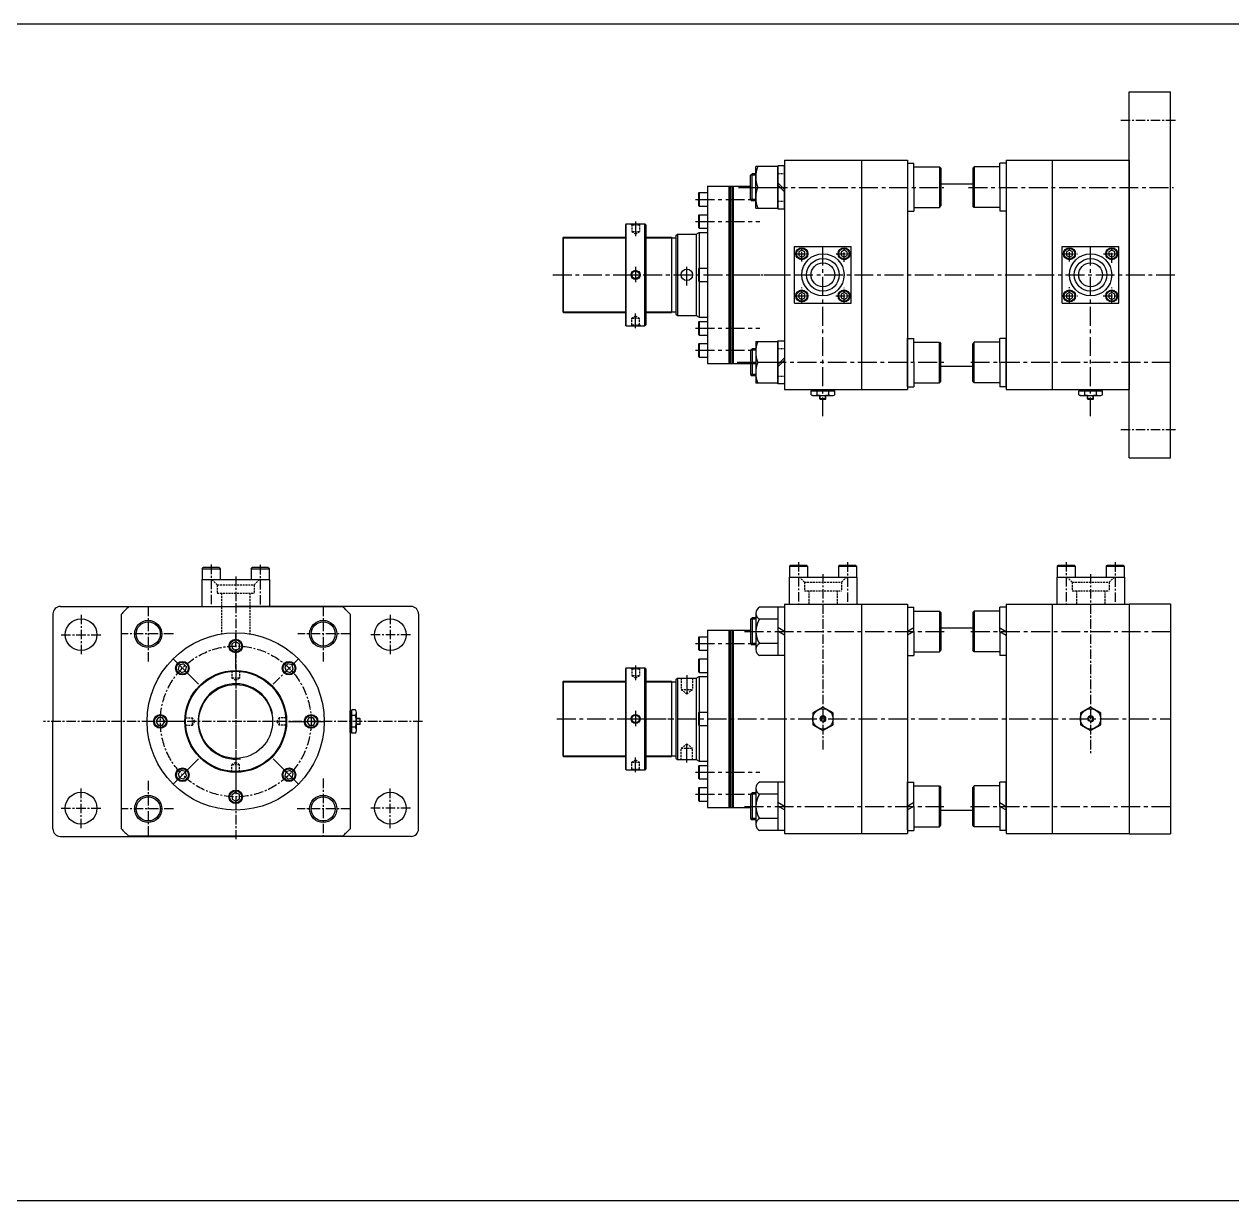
# Model space of a CAD drawing. Extents: x -819 to 9283, y 0 to 5329.
# Drawn here: x 4071 to 5672, y 0 to 1560 of the extents above; entities that cross this region are included whole.
import ezdxf

# ---------------------------------------------------------------- set-up
doc = ezdxf.new("R2010")
doc.units = 0
doc.header["$LTSCALE"] = 10
doc.header["$MEASUREMENT"] = 0
for name, pattern in [('CENTER', [2, 1.25, -0.25, 0.25, -0.25]), ('CENTERX2', [4, 2.5, -0.5, 0.5, -0.5]), ('HIDDEN', [0.375, 0.25, -0.125])]:
    doc.linetypes.add(name, pattern=pattern)
doc.layers.get('0').update_dxf_attribs({"linetype": 'CONTINUOUS'})
for name, color, linetype in [('CEN', 1, 'CENTERX2'), ('DIM', 2, 'CONTINUOUS'), ('HL', 2, 'HIDDEN'), ('ML', 7, 'CONTINUOUS')]:
    doc.layers.add(name, color=color, linetype=linetype)

msp = doc.modelspace()

# ---------------------------------------------------------------- linework, layer by layer
for p, q in [((9283.2, 1560.3), (0, 1560.3)), ((5040.9, 1316.4), (5040.9, 1371.4)), ((5069.9, 1371.4), (5040.9, 1371.4)), ((5069.9, 1372.3), (5069.9, 1315.4)), ((5078.9, 1372.3), (5069.9, 1372.3)), ((5069.9, 1316.4), (5069.9, 1371.4)), ((5078.9, 1315.4), (5078.9, 1372.3)), ((5078.9, 1371.4), (5078.9, 1316.4)), ((5069.9, 1349.9), (5078.9, 1340.9)), ((5069.9, 1346.9), (5078.9, 1337.9)), ((5043.4, 1343.9), (5069.9, 1343.9)), ((5040.9, 1316.4), (5069.9, 1316.4)), ((5069.9, 1315.4), (5078.9, 1315.4)), ((5040.9, 1139.4), (5040.9, 1084.4)), ((5040.9, 1139.4), (5069.9, 1139.4)), ((5069.9, 1083.4), (5069.9, 1140.3)), ((5069.9, 1140.3), (5078.9, 1140.3)), ((5069.9, 1139.4), (5069.9, 1084.4)), ((5078.9, 1140.3), (5078.9, 1083.4)), ((5043.4, 1111.9), (5069.9, 1111.9)), ((5069.9, 1108.9), (5078.9, 1117.9)), ((5069.9, 1105.9), (5078.9, 1114.9)), ((5069.9, 1084.4), (5040.9, 1084.4)), ((5078.9, 1083.4), (5069.9, 1083.4)), ((9283.2, 0), (0, 0))]:
    msp.add_line(p, q)
at = {"color": 7, "linetype": 'Continuous'}
for p, q in [((5114.3, 1068.8), (5114.3, 1073.9)), ((5114.3, 1073.9), (5120.7, 1073.9)), ((5115.3, 1073.9), (5115.3, 1075.9)), ((5115.3, 1075.9), (5144.5, 1075.9)), ((5120.7, 1073.9), (5145.5, 1073.9)), ((5122.1, 1068.8), (5122.1, 1073.9)), ((5137.7, 1068.8), (5137.7, 1073.9)), ((5144.5, 1073.9), (5144.5, 1075.9)), ((5145.5, 1068.8), (5145.5, 1073.9)), ((5469.3, 1068.8), (5469.3, 1073.9)), ((5469.3, 1073.9), (5475.7, 1073.9)), ((5470.3, 1073.9), (5470.3, 1075.9)), ((5470.3, 1075.9), (5499.5, 1075.9)), ((5475.7, 1073.9), (5500.5, 1073.9)), ((5477.1, 1068.8), (5477.1, 1073.9)), ((5492.7, 1068.8), (5492.7, 1073.9)), ((5499.5, 1073.9), (5499.5, 1075.9)), ((5500.5, 1068.8), (5500.5, 1073.9)), ((5117.5, 1067.9), (5142.3, 1067.9)), ((5125.9, 1068.1), (5125.9, 1068.1)), ((5125.9, 1063.4), (5125.9, 1067.9)), ((5125.9, 1063.4), (5126.4, 1062.9)), ((5133.9, 1063.4), (5125.9, 1063.4)), ((5126.4, 1062.9), (5133.4, 1062.9)), ((5133.9, 1063.4), (5133.4, 1062.9)), ((5133.9, 1063.4), (5133.9, 1067.9)), ((5472.5, 1067.9), (5497.3, 1067.9)), ((5480.9, 1068.1), (5480.9, 1068.1)), ((5480.9, 1063.4), (5480.9, 1067.9)), ((5480.9, 1063.4), (5481.4, 1062.9)), ((5488.9, 1063.4), (5480.9, 1063.4)), ((5481.4, 1062.9), (5488.4, 1062.9)), ((5488.9, 1063.4), (5488.4, 1062.9)), ((5488.9, 1063.4), (5488.9, 1067.9)), ((4503.1, 621.1), (4503.1, 650.3)), ((4505.1, 650.3), (4503.1, 650.3)), ((4510.1, 651.3), (4505.1, 651.3)), ((4505.1, 626.4), (4505.1, 651.3)), ((4510.1, 643.5), (4505.1, 643.5)), ((4511.1, 623.3), (4511.1, 648.1)), ((4510.1, 627.9), (4505.1, 627.9)), ((4505.1, 620.1), (4505.1, 626.4)), ((4510.9, 631.7), (4510.9, 631.7)), ((4515.6, 639.7), (4511.1, 639.7)), ((4515.6, 631.7), (4511.1, 631.7)), ((4515.6, 639.7), (4516.1, 639.2)), ((4515.6, 639.7), (4515.6, 631.7)), ((4515.6, 631.7), (4516.1, 632.2)), ((4516.1, 632.2), (4516.1, 639.2)), ((4505.1, 621.1), (4503.1, 621.1)), ((4510.1, 620.1), (4505.1, 620.1))]:
    msp.add_line(p, q, dxfattribs=at)
for points in [[(5116.4, 631.3), (5129.9, 623.5), (5143.4, 631.3), (5143.4, 646.9), (5129.9, 654.7), (5116.4, 646.9)], [(5128.5, 641.6), (5127, 639.1), (5128.5, 636.6), (5131.4, 636.6), (5132.8, 639.1), (5131.4, 641.6)], [(5471.4, 631.3), (5484.9, 623.5), (5498.4, 631.3), (5498.4, 646.9), (5484.9, 654.7), (5471.4, 646.9)], [(5483.5, 641.6), (5482, 639.1), (5483.5, 636.6), (5486.4, 636.6), (5487.8, 639.1), (5486.4, 641.6)]]:
    msp.add_lwpolyline(points, close=True, dxfattribs=at)
for centre, radius in [((5129.9, 639.1), 13.5), ((5129.9, 639.1), 3.5), ((5484.9, 639.1), 13.5), ((5484.9, 639.1), 3.5)]:
    msp.add_circle(centre, radius, dxfattribs=at)
for centre in [(5080.6, 1357.6), (5080.6, 1330.1), (5080.6, 1125.6), (5080.6, 1098.1)]:
    msp.add_arc(centre, 39.7, 159.7297, 200.2703)
for centre, radius, start, end in [((5117.5, 1073.5), 5.62, 235.6158, 270), ((5118.2, 1076.1), 8.22, 241.7006, 298.2994), ((5129.9, 1099.2), 31.3, 255.6172, 270.0141), ((5129.9, 1099.2), 31.3, 269.9859, 284.3828), ((5141.6, 1076.1), 8.22, 241.7006, 298.2994), ((5472.5, 1073.5), 5.62, 235.6158, 270), ((5473.2, 1076.1), 8.22, 241.7006, 298.2994), ((5484.9, 1099.2), 31.3, 255.6172, 270.0141), ((5484.9, 1099.2), 31.3, 269.9859, 284.3828), ((5496.6, 1076.1), 8.22, 241.7006, 298.2994), ((4502.9, 647.4), 8.22, 331.7006, 28.2994), ((4479.8, 635.7), 31.3, 359.9859, 14.3828), ((4479.8, 635.7), 31.3, 345.6172, 0.0141), ((4502.9, 624), 8.22, 331.7006, 28.2994), ((4505.5, 623.3), 5.62, 325.6158, 0)]:
    msp.add_arc(centre, radius, start, end, dxfattribs=at)
at = {"layer": 'CEN'}
for p, q in [((5017.9, 1343.9), (5290.4, 1343.9)), ((5323.1, 1343.9), (5594.9, 1343.9)), ((4960.9, 1327.9), (5033.9, 1327.9)), ((4881.4, 1298.6), (4881.4, 1279)), ((4960.9, 1298.6), (5046.3, 1298.6)), ((5129.9, 1040.4), (5129.9, 1265.4)), ((5484.9, 1040.4), (5484.9, 1265.4)), ((4881.4, 1238.4), (4881.4, 1218.1)), ((4949.4, 1213.6), (4949.4, 1241.2)), ((4771.7, 1227.9), (5598.9, 1227.9)), ((4861.8, 1227.9), (4900.1, 1227.9)), ((4861.8, 1227.9), (4900.1, 1227.9)), ((4881.4, 1157.1), (4881.4, 1176.7)), ((4960.9, 1157.1), (5046.3, 1157.1)), ((4960.9, 1127.9), (5034.5, 1127.9)), ((5016.3, 1111.9), (5290.2, 1111.9)), ((5325.9, 1111.9), (5594.9, 1111.9)), ((5025.9, 755.1), (5292.7, 755.1)), ((5326.2, 755.1), (5590.9, 755.1)), ((4960.9, 739.1), (5034.5, 739.1)), ((4351.1, 707.5), (4351.1, 563.8)), ((4881.4, 709.9), (4881.4, 690.3)), ((4949.4, 697.1), (4949.4, 669.5)), ((4881.4, 649.6), (4881.4, 629.4)), ((4777, 639.1), (5590.9, 639.1)), ((4861.8, 639.1), (4900.1, 639.1)), ((4861.8, 639.1), (4900.1, 639.1)), ((4894.4, 639.1), (4929.6, 639.1)), ((4894.4, 639.1), (4929.6, 639.1)), ((4949.4, 581.1), (4949.4, 608.7)), ((4881.4, 568.4), (4881.4, 587.9)), ((4960.9, 568.4), (5046.3, 568.4)), ((4960.9, 539.1), (5034.5, 539.1)), ((5025.9, 523.1), (5290.1, 523.1)), ((5325.6, 523.1), (5590.9, 523.1))]:
    msp.add_line(p, q, dxfattribs=at)
at = {"layer": 'DIM'}
for p, q in [((5040.9, 1359.9), (5033.9, 1359.9)), ((5040.9, 1327.9), (5033.9, 1327.9)), ((4784.9, 1276.9), (4867.9, 1276.9)), ((4894.9, 1276.9), (4928.9, 1276.9)), ((4784.9, 1178.9), (4867.9, 1178.9)), ((4894.9, 1178.9), (4928.9, 1178.9)), ((5040.9, 1127.9), (5033.9, 1127.9)), ((5040.9, 1095.9), (5033.9, 1095.9)), ((5040.9, 771.1), (5033.9, 771.1)), ((5040.9, 739.1), (5033.9, 739.1)), ((4784.9, 688.1), (4867.9, 688.1)), ((4894.9, 688.1), (4928.9, 688.1)), ((4784.9, 590.1), (4867.9, 590.1)), ((4894.9, 590.1), (4928.9, 590.1)), ((5040.9, 539.1), (5033.9, 539.1)), ((5040.9, 507.1), (5033.9, 507.1))]:
    msp.add_line(p, q, dxfattribs=at)
for centre in [(4235.1, 751.7), (4467.1, 751.7), (4235.1, 519.7), (4467.1, 519.7)]:
    msp.add_circle(centre, 16, dxfattribs=at)
msp.add_arc((4351.1, 635.7), 50, 12.1827, 277.3496, dxfattribs=at)
at = {"layer": 'HL'}
for p, q in [((5069.9, 1362.1), (5078.9, 1362.1)), ((5069.9, 1325.6), (5078.9, 1325.6)), ((5069.9, 1130.1), (5078.9, 1130.1)), ((5069.9, 1093.6), (5078.9, 1093.6))]:
    msp.add_line(p, q, dxfattribs=at)
at = {"layer": 'ML'}
for p, q in [((5535.9, 985.4), (5535.9, 1470.4)), ((5535.9, 1470.4), (5590.9, 1470.4)), ((5590.9, 985.4), (5590.9, 1470.4)), ((5078.9, 1379.9), (5078.9, 1075.9)), ((5078.9, 1379.9), (5241.9, 1379.9)), ((5180.9, 1379.9), (5180.9, 1075.9)), ((5241.9, 1379.9), (5241.9, 1075.9)), ((5372.9, 1379.9), (5372.9, 1075.9)), ((5372.9, 1379.9), (5535.9, 1379.9)), ((5433.9, 1379.9), (5433.9, 1075.9)), ((5535.9, 1379.9), (5535.9, 1075.9)), ((5033.9, 1359.9), (5035.9, 1361.9)), ((5035.9, 1325.9), (5035.9, 1361.9)), ((5040.9, 1361.9), (5035.9, 1361.9)), ((5241.9, 1376.2), (5250.3, 1376.2)), ((5241.9, 1375.9), (5241.9, 1311.9)), ((5250.3, 1344.2), (5250.3, 1376.2)), ((5250.3, 1371.2), (5284.3, 1371.2)), ((5284.3, 1371.2), (5286.3, 1369.2)), ((5284.3, 1371.2), (5284.3, 1317.2)), ((5286.3, 1369.2), (5286.3, 1319.2)), ((5330.5, 1371.2), (5328.5, 1369.2)), ((5328.5, 1369.2), (5328.5, 1319.2)), ((5364.5, 1371.2), (5330.5, 1371.2)), ((5330.5, 1371.2), (5330.5, 1317.2)), ((5364.5, 1344.2), (5364.5, 1376.2)), ((5372.9, 1376.2), (5364.5, 1376.2)), ((5372.9, 1375.9), (5372.9, 1311.9)), ((5033.9, 1327.9), (5033.9, 1359.9)), ((5286.3, 1348.8), (5328.5, 1348.8)), ((4964.9, 1335.9), (4965.9, 1336.9)), ((4964.9, 1335.9), (4964.9, 1319.9)), ((4965.9, 1336.9), (4976.9, 1336.9)), ((4965.9, 1336.9), (4965.9, 1318.9)), ((4976.9, 1345.4), (5033.9, 1345.4)), ((4976.9, 1345.4), (4976.9, 1110.4)), ((5004.9, 1345.4), (5004.9, 1110.4)), ((5006.9, 1345.4), (5006.9, 1110.4)), ((5008.9, 1345.4), (5008.9, 1110.4)), ((5010.9, 1345.4), (5010.9, 1110.4)), ((5250.3, 1344.2), (5250.3, 1312.2)), ((5364.5, 1344.2), (5364.5, 1312.2)), ((4964.9, 1319.9), (4965.9, 1318.9)), ((4965.9, 1318.9), (4976.9, 1318.9)), ((5033.9, 1327.9), (5035.9, 1325.9)), ((5040.9, 1325.9), (5035.9, 1325.9)), ((5250.3, 1317.2), (5284.3, 1317.2)), ((5284.3, 1317.2), (5286.3, 1319.2)), ((5330.5, 1317.2), (5328.5, 1319.2)), ((5364.5, 1317.2), (5330.5, 1317.2)), ((4964.9, 1306.6), (4965.9, 1307.6)), ((4964.9, 1306.6), (4964.9, 1290.6)), ((4965.9, 1307.6), (4965.9, 1289.6)), ((4965.9, 1307.6), (4976.9, 1307.6)), ((5241.9, 1312.2), (5250.3, 1312.2)), ((5372.9, 1312.2), (5364.5, 1312.2)), ((4868.9, 1295.4), (4867.9, 1294.4)), ((4867.9, 1294.4), (4867.9, 1161.4)), ((4868.9, 1160.4), (4868.9, 1295.4)), ((4868.9, 1295.4), (4893.9, 1295.4)), ((4893.9, 1160.4), (4893.9, 1295.4)), ((4893.9, 1295.4), (4894.9, 1294.4)), ((4894.9, 1294.4), (4894.9, 1161.4)), ((4934.9, 1279.9), (4936.9, 1281.9)), ((4936.9, 1281.9), (4936.9, 1173.9)), ((4936.9, 1281.9), (4961.9, 1281.9)), ((4961.9, 1281.9), (4965.9, 1283.9)), ((4961.9, 1281.9), (4961.9, 1173.9)), ((4964.9, 1290.6), (4965.9, 1289.6)), ((4965.9, 1289.6), (4976.9, 1289.6)), ((4965.9, 1283.9), (4965.9, 1171.9)), ((4965.9, 1283.9), (4976.9, 1283.9)), ((4785.9, 1277.9), (4784.9, 1276.9)), ((4784.9, 1276.9), (4784.9, 1178.9)), ((4785.9, 1277.9), (4867.9, 1277.9)), ((4785.9, 1177.9), (4785.9, 1277.9)), ((4894.9, 1277.9), (4928.9, 1277.9)), ((4928.9, 1277.9), (4928.9, 1177.9)), ((4928.9, 1276.9), (4934.9, 1276.9)), ((4934.9, 1279.9), (4934.9, 1175.9)), ((5092.4, 1190.4), (5092.4, 1265.4)), ((5092.4, 1265.4), (5167.4, 1265.4)), ((5167.4, 1190.4), (5167.4, 1265.4)), ((5167.4, 1190.4), (5167.4, 1265.4)), ((5447.4, 1265.4), (5522.4, 1265.4)), ((5447.4, 1190.4), (5447.4, 1265.4)), ((5522.4, 1190.4), (5522.4, 1265.4)), ((5522.4, 1190.4), (5522.4, 1265.4)), ((4964.9, 1235.9), (4965.9, 1236.9)), ((4964.9, 1235.9), (4965.9, 1236.9)), ((4964.9, 1235.9), (4964.9, 1219.9)), ((4964.9, 1235.9), (4964.9, 1219.9)), ((4965.9, 1236.9), (4965.9, 1218.9)), ((4965.9, 1236.9), (4976.9, 1236.9)), ((4965.9, 1236.9), (4965.9, 1218.9)), ((4965.9, 1236.9), (4976.9, 1236.9)), ((4964.9, 1219.9), (4965.9, 1218.9)), ((4964.9, 1219.9), (4965.9, 1218.9)), ((4965.9, 1218.9), (4976.9, 1218.9)), ((4965.9, 1218.9), (4976.9, 1218.9)), ((5092.4, 1190.4), (5167.4, 1190.4)), ((5447.4, 1190.4), (5522.4, 1190.4)), ((4784.9, 1178.9), (4785.9, 1177.9)), ((4784.9, 1178.9), (4785.9, 1177.9)), ((4785.9, 1177.9), (4867.9, 1177.9)), ((4894.9, 1177.9), (4928.9, 1177.9)), ((4928.9, 1178.9), (4934.9, 1178.9)), ((4934.9, 1175.9), (4936.9, 1173.9)), ((4936.9, 1173.9), (4961.9, 1173.9)), ((4961.9, 1173.9), (4965.9, 1171.9)), ((4965.9, 1171.9), (4976.9, 1171.9)), ((4868.9, 1160.4), (4867.9, 1161.4)), ((4868.9, 1160.4), (4893.9, 1160.4)), ((4893.9, 1160.4), (4894.9, 1161.4)), ((4964.9, 1165.1), (4965.9, 1166.1)), ((4964.9, 1165.1), (4964.9, 1149.1)), ((4965.9, 1166.1), (4965.9, 1148.1)), ((4965.9, 1166.1), (4976.9, 1166.1)), ((4964.9, 1149.1), (4965.9, 1148.1)), ((4965.9, 1148.1), (4976.9, 1148.1)), ((5241.9, 1079.9), (5241.9, 1143.9)), ((5241.9, 1143.5), (5250.3, 1143.5)), ((5250.3, 1111.5), (5250.3, 1143.5)), ((5250.3, 1138.5), (5284.3, 1138.5)), ((5284.3, 1138.5), (5286.3, 1136.5)), ((5284.3, 1084.5), (5284.3, 1138.5)), ((5330.5, 1138.5), (5328.5, 1136.5)), ((5364.5, 1138.5), (5330.5, 1138.5)), ((5330.5, 1084.5), (5330.5, 1138.5)), ((5364.5, 1111.5), (5364.5, 1143.5)), ((5372.9, 1143.5), (5364.5, 1143.5)), ((5372.9, 1079.9), (5372.9, 1143.9)), ((4964.9, 1135.9), (4965.9, 1136.9)), ((4964.9, 1135.9), (4964.9, 1119.9)), ((4965.9, 1136.9), (4976.9, 1136.9)), ((4965.9, 1136.9), (4965.9, 1118.9)), ((5033.9, 1127.9), (5035.9, 1129.9)), ((5033.9, 1127.9), (5033.9, 1095.9)), ((5035.9, 1129.9), (5035.9, 1093.9)), ((5040.9, 1129.9), (5035.9, 1129.9)), ((5286.3, 1086.5), (5286.3, 1136.5)), ((5328.5, 1086.5), (5328.5, 1136.5)), ((4964.9, 1119.9), (4965.9, 1118.9)), ((4965.9, 1118.9), (4976.9, 1118.9)), ((4976.9, 1110.4), (5040.9, 1110.4)), ((5250.3, 1111.5), (5250.3, 1079.5)), ((5286.3, 1107), (5328.5, 1107)), ((5364.5, 1111.5), (5364.5, 1079.5)), ((5033.9, 1095.9), (5035.9, 1093.9)), ((5040.9, 1093.9), (5035.9, 1093.9)), ((5078.9, 1075.9), (5241.9, 1075.9)), ((5241.9, 1079.5), (5250.3, 1079.5)), ((5250.3, 1084.5), (5284.3, 1084.5)), ((5284.3, 1084.5), (5286.3, 1086.5)), ((5330.5, 1084.5), (5328.5, 1086.5)), ((5364.5, 1084.5), (5330.5, 1084.5)), ((5372.9, 1079.5), (5364.5, 1079.5)), ((5372.9, 1075.9), (5535.9, 1075.9)), ((5535.9, 985.4), (5590.9, 985.4)), ((4306.6, 838.2), (4308.1, 839.7)), ((4306.6, 838.2), (4330.6, 838.2)), ((4306.6, 838.2), (4306.6, 823.7)), ((4329.1, 839.7), (4308.1, 839.7)), ((4329.1, 839.7), (4330.6, 838.2)), ((4330.6, 838.2), (4330.6, 823.7)), ((4371.6, 838.2), (4373.1, 839.7)), ((4371.6, 838.2), (4395.6, 838.2)), ((4371.6, 838.2), (4371.6, 823.7)), ((4394.1, 839.7), (4373.1, 839.7)), ((4394.1, 839.7), (4395.6, 838.2)), ((4395.6, 838.2), (4395.6, 823.7)), ((5085.4, 841.6), (5086.9, 843.1)), ((5085.4, 841.6), (5085.4, 827.1)), ((5085.4, 841.6), (5109.4, 841.6)), ((5086.9, 843.1), (5107.9, 843.1)), ((5107.9, 843.1), (5109.4, 841.6)), ((5109.4, 841.6), (5109.4, 827.1)), ((5150.4, 841.6), (5151.9, 843.1)), ((5150.4, 841.6), (5150.4, 827.1)), ((5150.4, 841.6), (5174.4, 841.6)), ((5151.9, 843.1), (5172.9, 843.1)), ((5172.9, 843.1), (5174.4, 841.6)), ((5174.4, 841.6), (5174.4, 827.1)), ((5440.4, 841.6), (5441.9, 843.1)), ((5440.4, 841.6), (5464.4, 841.6)), ((5440.4, 841.6), (5440.4, 827.1)), ((5441.9, 843.1), (5462.9, 843.1)), ((5462.9, 843.1), (5464.4, 841.6)), ((5464.4, 841.6), (5464.4, 827.1)), ((5505.4, 841.6), (5506.9, 843.1)), ((5505.4, 841.6), (5529.4, 841.6)), ((5505.4, 841.6), (5505.4, 827.1)), ((5506.9, 843.1), (5527.9, 843.1)), ((5527.9, 843.1), (5529.4, 841.6)), ((5529.4, 841.6), (5529.4, 827.1)), ((4306.1, 823.7), (4306.1, 787.7)), ((4306.1, 823.7), (4396.1, 823.7)), ((4396.1, 823.7), (4396.1, 787.7)), ((5084.9, 827.1), (5174.9, 827.1)), ((5084.9, 827.1), (5084.9, 791.1)), ((5174.9, 827.1), (5174.9, 791.1)), ((5439.9, 827.1), (5439.9, 791.1)), ((5439.9, 827.1), (5529.9, 827.1)), ((5529.9, 827.1), (5529.9, 791.1)), ((4118.6, 788.2), (4351.1, 788.2)), ((4493, 787.7), (4209.2, 787.7)), ((4583.6, 788.2), (4351.1, 788.2)), ((5078.9, 787.1), (5045.9, 787.1)), ((5069.9, 787.1), (5069.9, 723.1)), ((5078.9, 791.1), (5241.9, 791.1)), ((5078.9, 791.1), (5078.9, 487.1)), ((5180.9, 791.1), (5180.9, 487.1)), ((5241.9, 791.1), (5241.9, 487.1)), ((5241.9, 787.1), (5250.3, 787.1)), ((5241.9, 786.8), (5241.9, 722.8)), ((5250.3, 755.1), (5250.3, 787.1)), ((5364.5, 755.1), (5364.5, 787.1)), ((5372.9, 787.1), (5364.5, 787.1)), ((5372.9, 791.1), (5372.9, 487.1)), ((5372.9, 791.1), (5535.9, 791.1)), ((5372.9, 786.8), (5372.9, 722.8)), ((5433.9, 791.1), (5433.9, 487.1)), ((5535.9, 791.6), (5590.9, 791.6)), ((5535.9, 791.6), (5535.9, 486.6)), ((5535.9, 791.1), (5535.9, 487.1)), ((5590.9, 791.6), (5590.9, 486.6)), ((4108.6, 778.2), (4108.6, 635.7)), ((4199.1, 777.6), (4199.1, 493.7)), ((4503.1, 777.6), (4503.1, 493.7)), ((4593.6, 778.2), (4593.6, 635.7)), ((5033.9, 771.1), (5035.9, 773.1)), ((5033.9, 771.1), (5033.9, 739.1)), ((5035.9, 773.1), (5035.9, 737.1)), ((5040.9, 773.1), (5035.9, 773.1)), ((5040.9, 779.3), (5040.9, 730.2)), ((5069.9, 771.2), (5045.9, 771.2)), ((5250.3, 782.1), (5284.3, 782.1)), ((5284.3, 782.1), (5286.3, 780.1)), ((5284.3, 782.1), (5284.3, 728.1)), ((5286.3, 780.1), (5286.3, 730.1)), ((5330.5, 782.1), (5328.5, 780.1)), ((5328.5, 780.1), (5328.5, 730.1)), ((5364.5, 782.1), (5330.5, 782.1)), ((5330.5, 782.1), (5330.5, 728.1)), ((4976.9, 756.6), (5033.9, 756.6)), ((4976.9, 756.6), (4976.9, 521.6)), ((5004.9, 756.6), (5004.9, 521.6)), ((5006.9, 756.6), (5006.9, 521.6)), ((5008.9, 756.6), (5008.9, 521.6)), ((5010.9, 756.6), (5010.9, 521.6)), ((5250.6, 760), (5242.2, 755.1)), ((5250.6, 755.1), (5242.2, 750.3)), ((5250.3, 755.1), (5250.3, 723.1)), ((5286.3, 760), (5328.5, 760)), ((5364.3, 760), (5372.7, 755.1)), ((5364.3, 755.1), (5372.7, 750.3)), ((5364.5, 755.1), (5364.5, 723.1)), ((4964.9, 747.1), (4965.9, 748.1)), ((4964.9, 747.1), (4964.9, 731.1)), ((4965.9, 748.1), (4976.9, 748.1)), ((4965.9, 748.1), (4965.9, 730.1)), ((5033.9, 739.1), (5035.9, 737.1)), ((5040.9, 737.1), (5035.9, 737.1)), ((5069.9, 739), (5045.9, 739)), ((4964.9, 731.1), (4965.9, 730.1)), ((4965.9, 730.1), (4976.9, 730.1)), ((5078.9, 723.1), (5045.9, 723.1)), ((5241.9, 723.1), (5250.3, 723.1)), ((5250.3, 728.1), (5284.3, 728.1)), ((5284.3, 728.1), (5286.3, 730.1)), ((5330.5, 728.1), (5328.5, 730.1)), ((5364.5, 728.1), (5330.5, 728.1)), ((5372.9, 723.1), (5364.5, 723.1)), ((4868.9, 706.6), (4867.9, 705.6)), ((4867.9, 705.6), (4867.9, 572.6)), ((4868.9, 571.6), (4868.9, 706.6)), ((4868.9, 706.6), (4893.9, 706.6)), ((4893.9, 571.6), (4893.9, 706.6)), ((4893.9, 706.6), (4894.9, 705.6)), ((4894.9, 705.6), (4894.9, 572.6)), ((4964.9, 717.8), (4965.9, 718.8)), ((4964.9, 717.8), (4964.9, 701.8)), ((4965.9, 718.8), (4976.9, 718.8)), ((4965.9, 718.8), (4965.9, 700.8)), ((4785.9, 689.1), (4784.9, 688.1)), ((4785.9, 689.1), (4867.9, 689.1)), ((4785.9, 589.1), (4785.9, 689.1)), ((4894.9, 689.1), (4928.9, 689.1)), ((4928.9, 689.1), (4928.9, 589.1)), ((4934.9, 691.1), (4936.9, 693.1)), ((4934.9, 691.1), (4934.9, 587.1)), ((4936.9, 693.1), (4936.9, 585.1)), ((4936.9, 693.1), (4961.9, 693.1)), ((4961.9, 693.1), (4965.9, 695.1)), ((4961.9, 693.1), (4961.9, 585.1)), ((4964.9, 701.8), (4965.9, 700.8)), ((4965.9, 700.8), (4976.9, 700.8)), ((4965.9, 695.1), (4976.9, 695.1)), ((4965.9, 695.1), (4965.9, 583.1)), ((4784.9, 688.1), (4784.9, 590.1)), ((4928.9, 688.1), (4934.9, 688.1)), ((4964.9, 647.1), (4965.9, 648.1)), ((4964.9, 647.1), (4964.9, 631.1)), ((4965.9, 648.1), (4965.9, 630.1)), ((4965.9, 648.1), (4976.9, 648.1)), ((4108.6, 493.2), (4108.6, 635.7)), ((4593.6, 493.2), (4593.6, 635.7)), ((4964.9, 631.1), (4965.9, 630.1)), ((4965.9, 630.1), (4976.9, 630.1)), ((4784.9, 590.1), (4785.9, 589.1)), ((4784.9, 590.1), (4785.9, 589.1)), ((4785.9, 589.1), (4867.9, 589.1)), ((4894.9, 589.1), (4928.9, 589.1)), ((4928.9, 590.1), (4934.9, 590.1)), ((4934.9, 587.1), (4936.9, 585.1)), ((4936.9, 585.1), (4961.9, 585.1)), ((4961.9, 585.1), (4965.9, 583.1)), ((4964.9, 576.4), (4965.9, 577.4)), ((4964.9, 576.4), (4965.9, 577.4)), ((4965.9, 583.1), (4976.9, 583.1)), ((4965.9, 577.4), (4976.9, 577.4)), ((4965.9, 577.4), (4965.9, 559.4)), ((4965.9, 577.4), (4976.9, 577.4)), ((4868.9, 571.6), (4867.9, 572.6)), ((4868.9, 571.6), (4893.9, 571.6)), ((4893.9, 571.6), (4894.9, 572.6)), ((4964.9, 576.4), (4964.9, 560.4)), ((4964.9, 560.4), (4965.9, 559.4)), ((4964.9, 547.1), (4965.9, 548.1)), ((4964.9, 547.1), (4964.9, 531.1)), ((4965.9, 559.4), (4976.9, 559.4)), ((4965.9, 548.1), (4976.9, 548.1)), ((4965.9, 548.1), (4965.9, 530.1)), ((5040.9, 547.3), (5040.9, 498.2)), ((5078.9, 555.1), (5045.9, 555.1)), ((5069.9, 555.1), (5069.9, 491.1)), ((5241.9, 491.5), (5241.9, 555.5)), ((5241.9, 555.1), (5250.3, 555.1)), ((5250.3, 523.1), (5250.3, 555.1)), ((5250.3, 550.1), (5284.3, 550.1)), ((5284.3, 550.1), (5286.3, 548.1)), ((5284.3, 496.1), (5284.3, 550.1)), ((5286.3, 498.1), (5286.3, 548.1)), ((5330.5, 550.1), (5328.5, 548.1)), ((5328.5, 498.1), (5328.5, 548.1)), ((5364.5, 550.1), (5330.5, 550.1)), ((5330.5, 496.1), (5330.5, 550.1)), ((5364.5, 523.1), (5364.5, 555.1)), ((5372.9, 555.1), (5364.5, 555.1)), ((5372.9, 491.5), (5372.9, 555.5)), ((4964.9, 531.1), (4965.9, 530.1)), ((4965.9, 530.1), (4976.9, 530.1)), ((5033.9, 539.1), (5035.9, 541.1)), ((5033.9, 539.1), (5033.9, 507.1)), ((5035.9, 541.1), (5035.9, 505.1)), ((5040.9, 541.1), (5035.9, 541.1)), ((5069.9, 539.2), (5045.9, 539.2)), ((4976.9, 521.6), (5033.9, 521.6)), ((5250.3, 528), (5241.9, 523.1)), ((5250.3, 523.1), (5241.9, 518.3)), ((5250.3, 523.1), (5250.3, 491.1)), ((5286.3, 518.2), (5328.5, 518.2)), ((5364.5, 528), (5372.9, 523.1)), ((5364.5, 523.1), (5372.9, 518.3)), ((5364.5, 523.1), (5364.5, 491.1)), ((5033.9, 507.1), (5035.9, 505.1)), ((5040.9, 505.1), (5035.9, 505.1)), ((5069.9, 507), (5045.9, 507)), ((5284.3, 496.1), (5286.3, 498.1)), ((5330.5, 496.1), (5328.5, 498.1)), ((4118.6, 483.2), (4351.1, 483.2)), ((4493, 483.7), (4209.2, 483.7)), ((4583.6, 483.2), (4351.1, 483.2)), ((5078.9, 491.1), (5045.9, 491.1)), ((5078.9, 487.1), (5241.9, 487.1)), ((5241.9, 491.1), (5250.3, 491.1)), ((5250.3, 496.1), (5284.3, 496.1)), ((5364.5, 496.1), (5330.5, 496.1)), ((5372.9, 491.1), (5364.5, 491.1)), ((5372.9, 487.1), (5535.9, 487.1)), ((5535.9, 486.6), (5590.9, 486.6))]:
    msp.add_line(p, q, dxfattribs=at)
at = {"layer": 'ML', "color": 1, "linetype": 'CENTER'}
for p, q in [((5524.8, 1432.9), (5599, 1432.9)), ((5101.9, 1245.7), (5101.9, 1265.4)), ((5157.9, 1245.1), (5157.9, 1265.4)), ((5456.9, 1245.5), (5456.9, 1265.4)), ((5512.9, 1244.7), (5512.9, 1265.4)), ((5092.4, 1255.9), (5112.4, 1255.9)), ((5147.3, 1255.9), (5167.4, 1255.9)), ((5447.4, 1255.9), (5467.8, 1255.9)), ((5502.2, 1255.9), (5522.4, 1255.9)), ((5512.9, 1243.9), (5512.9, 1244.5)), ((5012.8, 1227.9), (5087, 1227.9)), ((5101.9, 1190.4), (5101.9, 1211)), ((5157.9, 1190.4), (5157.9, 1210.8)), ((5456.9, 1190.4), (5456.9, 1211.4)), ((5512.9, 1190.4), (5512.9, 1211.1)), ((5092.4, 1199.9), (5112.6, 1199.9)), ((5146.9, 1199.9), (5167.4, 1199.9)), ((5447.4, 1199.9), (5468.1, 1199.9)), ((5501.5, 1199.9), (5522.4, 1199.9)), ((5524.8, 1022.9), (5599, 1022.9)), ((4318.6, 843.7), (4318.6, 787.7)), ((4383.6, 843.2), (4383.6, 787.7)), ((5097.4, 847.1), (5097.4, 791.1)), ((5162.4, 846.7), (5162.4, 791.1)), ((5452.4, 847.1), (5452.4, 791.1)), ((5517.4, 846.7), (5517.4, 791.1)), ((4351.1, 827.7), (4351.1, 783.7)), ((5129.9, 831.1), (5129.9, 596.1)), ((5484.9, 831.1), (5484.9, 591.8)), ((4235.1, 787.7), (4235.1, 712.9)), ((4351.1, 791.7), (4351.1, 479.7)), ((4467.1, 787.7), (4467.1, 712.8)), ((4146.1, 777.2), (4146.1, 724.1)), ((4556.1, 777.2), (4556.1, 724.1)), ((4119.6, 750.7), (4172.7, 750.7)), ((4268.4, 751.7), (4199.1, 751.7)), ((4503.1, 751.7), (4433.6, 751.7)), ((4582.7, 750.7), (4529.6, 750.7)), ((4301.6, 685.2), (4268, 718.7)), ((4400.6, 685.2), (4434.2, 718.7)), ((4599, 635.7), (4096.2, 635.7)), ((4301.6, 586.2), (4268, 552.6)), ((4400.6, 586.2), (4434.2, 552.6)), ((4146.1, 494.1), (4146.1, 547.2)), ((4235.1, 556.8), (4235.1, 483.7)), ((4467.1, 559.9), (4467.1, 483.7)), ((4556.1, 494.1), (4556.1, 547.2)), ((4119.6, 520.7), (4172.7, 520.7)), ((4268.5, 519.7), (4199.1, 519.7)), ((4503.1, 519.7), (4432.6, 519.7)), ((4582.7, 520.7), (4529.6, 520.7))]:
    msp.add_line(p, q, dxfattribs=at)
at = {"layer": 'ML', "color": 2, "linetype": 'HIDDEN'}
for p, q in [((4876.4, 1294.4), (4875.4, 1295.4)), ((4876.4, 1294.4), (4876.4, 1285.4)), ((4876.4, 1294.4), (4886.4, 1294.4)), ((4876.4, 1285.4), (4886.4, 1285.4)), ((4876.4, 1285.4), (4881.4, 1282.2)), ((4881.4, 1282.2), (4886.4, 1285.4)), ((4886.4, 1294.4), (4887.4, 1295.4)), ((4886.4, 1294.4), (4886.4, 1285.4)), ((4876.4, 1170.4), (4881.4, 1173.5)), ((4876.4, 1170.4), (4886.4, 1170.4)), ((4876.4, 1161.4), (4876.4, 1170.4)), ((4881.4, 1173.5), (4886.4, 1170.4)), ((4886.4, 1161.4), (4886.4, 1170.4)), ((4876.4, 1161.4), (4875.4, 1160.4)), ((4876.4, 1161.4), (4886.4, 1161.4)), ((4886.4, 1161.4), (4887.4, 1160.4)), ((4326.6, 816.7), (4319.6, 823.7)), ((4375.7, 816.7), (4382.6, 823.7)), ((5105.4, 820.2), (5098.4, 827.1)), ((5105.4, 820.2), (5105.4, 809.1)), ((5105.4, 820.2), (5154.5, 820.2)), ((5154.5, 820.2), (5161.4, 827.1)), ((5154.5, 820.2), (5154.5, 809.1)), ((5460.4, 820.2), (5453.4, 827.1)), ((5460.4, 820.2), (5460.4, 809.1)), ((5460.4, 820.2), (5509.5, 820.2)), ((5509.5, 820.2), (5516.4, 827.1)), ((5509.5, 820.2), (5509.5, 809.1)), ((4326.6, 816.7), (4326.6, 805.7)), ((4326.6, 816.7), (4375.7, 816.7)), ((4326.6, 805.7), (4375.7, 805.7)), ((4332.4, 805.7), (4332.4, 751.7)), ((4369.9, 805.7), (4369.9, 751.7)), ((4375.7, 816.7), (4375.7, 805.7)), ((5105.4, 809.1), (5154.5, 809.1)), ((5111.2, 809.1), (5111.2, 791.1)), ((5148.7, 809.1), (5148.7, 791.1)), ((5460.4, 809.1), (5509.5, 809.1)), ((5466.2, 809.1), (5466.2, 791.1)), ((5503.7, 809.1), (5503.7, 791.1)), ((4876.4, 705.6), (4875.4, 706.6)), ((4876.4, 705.6), (4876.4, 696.6)), ((4876.4, 705.6), (4886.4, 705.6)), ((4886.4, 705.6), (4887.4, 706.6)), ((4886.4, 705.6), (4886.4, 696.6)), ((4346.1, 702.2), (4345.4, 702.9)), ((4346.1, 702.2), (4346.1, 693.2)), ((4356.1, 702.2), (4346.1, 702.2)), ((4356.1, 693.2), (4346.1, 693.2)), ((4351.1, 690), (4346.1, 693.2)), ((4356.1, 693.2), (4351.1, 690)), ((4356.1, 702.2), (4356.8, 702.9)), ((4356.1, 702.2), (4356.1, 693.2)), ((4876.4, 696.6), (4886.4, 696.6)), ((4876.4, 696.6), (4881.4, 693.5)), ((4881.4, 693.5), (4886.4, 696.6)), ((4941.9, 693.1), (4941.9, 678.1)), ((4956.9, 693.1), (4956.9, 678.1)), ((4941.9, 678.1), (4949.4, 672.3)), ((4941.9, 678.1), (4956.9, 678.1)), ((4949.4, 672.3), (4956.9, 678.1)), ((4284.6, 640.7), (4283.9, 641.4)), ((4417.6, 640.7), (4418.3, 641.4)), ((4284.6, 630.7), (4283.9, 630)), ((4284.6, 640.7), (4293.6, 640.7)), ((4284.6, 630.7), (4284.6, 640.7)), ((4284.6, 630.7), (4293.6, 630.7)), ((4293.6, 630.7), (4293.6, 640.7)), ((4296.8, 635.7), (4293.6, 640.7)), ((4293.6, 630.7), (4296.8, 635.7)), ((4408.6, 640.7), (4405.4, 635.7)), ((4405.4, 635.7), (4408.6, 630.7)), ((4417.6, 640.7), (4408.6, 640.7)), ((4408.6, 640.7), (4408.6, 630.7)), ((4417.6, 630.7), (4408.6, 630.7)), ((4417.6, 640.7), (4417.6, 630.7)), ((4417.6, 630.7), (4418.3, 630)), ((4941.9, 600.1), (4949.4, 606)), ((4941.9, 585.1), (4941.9, 600.1)), ((4941.9, 600.1), (4956.9, 600.1)), ((4949.4, 606), (4956.9, 600.1)), ((4956.9, 585.1), (4956.9, 600.1)), ((4351.1, 581.3), (4346.1, 578.2)), ((4346.1, 569.2), (4346.1, 578.2)), ((4356.1, 578.2), (4346.1, 578.2)), ((4356.1, 578.2), (4351.1, 581.3)), ((4356.1, 569.2), (4356.1, 578.2)), ((4876.4, 581.6), (4881.4, 584.8)), ((4876.4, 581.6), (4886.4, 581.6)), ((4876.4, 572.6), (4876.4, 581.6)), ((4881.4, 584.8), (4886.4, 581.6)), ((4886.4, 572.6), (4886.4, 581.6)), ((4346.1, 569.2), (4345.4, 568.5)), ((4356.1, 569.2), (4346.1, 569.2)), ((4356.1, 569.2), (4356.8, 568.5)), ((4876.4, 572.6), (4875.4, 571.6)), ((4876.4, 572.6), (4886.4, 572.6)), ((4886.4, 572.6), (4887.4, 571.6))]:
    msp.add_line(p, q, dxfattribs=at)
at = {"layer": 'ML', "color": 2}
for p, q in [((5126.4, 1068), (5126.4, 1068.1)), ((5126.4, 1062.9), (5126.4, 1067.9)), ((5133.4, 1062.9), (5133.4, 1067.9)), ((5481.4, 1068), (5481.4, 1068.1)), ((5481.4, 1062.9), (5481.4, 1067.9)), ((5488.4, 1062.9), (5488.4, 1067.9)), ((5078.9, 755.1), (5069.9, 760.3)), ((5078.9, 750.3), (5069.9, 755.5)), ((4510.9, 632.2), (4510.9, 632.2)), ((4516.1, 639.2), (4511.1, 639.2)), ((4516.1, 632.2), (4511.1, 632.2)), ((5078.9, 523.1), (5069.9, 528.3)), ((5078.9, 518.3), (5069.9, 523.5))]:
    msp.add_line(p, q, dxfattribs=at)
at = {"layer": 'ML', "color": 1, "linetype": 'CENTERX2'}
for p, q in [((4351.1, 705.7), (4351.1, 753.2)), ((4351.1, 705.7), (4351.1, 753.2)), ((4301.6, 685.2), (4268, 718.7)), ((4281.1, 635.7), (4233.6, 635.7)), ((4281.1, 635.7), (4233.6, 635.7)), ((4421.1, 635.7), (4468.6, 635.7)), ((4421.1, 635.7), (4468.6, 635.7)), ((4301.6, 586.2), (4268, 552.6)), ((4400.6, 586.2), (4434.2, 552.6)), ((4351.1, 565.7), (4351.1, 518.2)), ((4351.1, 565.7), (4351.1, 518.2))]:
    msp.add_line(p, q, dxfattribs=at)
at = {"layer": 'ML'}
for points in [[(5105.9, 1258.2), (5101.9, 1260.5), (5097.9, 1258.2), (5097.9, 1253.5), (5101.9, 1251.2), (5105.9, 1253.5)], [(5161.9, 1258.2), (5157.9, 1260.5), (5153.9, 1258.2), (5153.9, 1253.5), (5157.9, 1251.2), (5161.9, 1253.5)], [(5460.9, 1258.2), (5456.9, 1260.5), (5452.9, 1258.2), (5452.9, 1253.5), (5456.9, 1251.2), (5460.9, 1253.5)], [(5516.9, 1258.2), (5512.9, 1260.5), (5508.9, 1258.2), (5508.9, 1253.5), (5512.9, 1251.2), (5516.9, 1253.5)], [(5105.9, 1202.2), (5101.9, 1204.5), (5097.9, 1202.2), (5097.9, 1197.5), (5101.9, 1195.2), (5105.9, 1197.5)], [(5161.9, 1202.2), (5157.9, 1204.5), (5153.9, 1202.2), (5153.9, 1197.5), (5157.9, 1195.2), (5161.9, 1197.5)], [(5460.9, 1202.2), (5456.9, 1204.5), (5452.9, 1202.2), (5452.9, 1197.5), (5456.9, 1195.2), (5460.9, 1197.5)], [(5516.9, 1202.2), (5512.9, 1204.5), (5508.9, 1202.2), (5508.9, 1197.5), (5512.9, 1195.2), (5516.9, 1197.5)], [(4346.2, 732.7), (4351.3, 729.9), (4356.2, 732.9), (4356, 738.7), (4351, 741.4), (4346, 738.4)], [(4279, 700.8), (4284.6, 702.4), (4285.9, 708), (4281.8, 712), (4276.2, 710.4), (4274.9, 704.7)], [(4416.2, 707.7), (4417.8, 702.2), (4423.5, 700.8), (4427.4, 705), (4425.8, 710.6), (4420.2, 711.9)], [(4254.1, 630.7), (4256.9, 635.8), (4253.9, 640.7), (4248.1, 640.6), (4245.3, 635.5), (4248.4, 630.6)], [(4448.1, 640.6), (4445.3, 635.5), (4448.4, 630.6), (4454.1, 630.7), (4456.9, 635.8), (4453.9, 640.7)], [(4286, 563.6), (4284.4, 569.1), (4278.8, 570.5), (4274.8, 566.3), (4276.4, 560.8), (4282, 559.4)], [(4423.2, 570.6), (4417.6, 568.9), (4416.3, 563.3), (4420.5, 559.3), (4426, 561), (4427.4, 566.6)], [(4356, 538.7), (4351, 541.4), (4346, 538.4), (4346.2, 532.7), (4351.3, 529.9), (4356.2, 532.9)]]:
    msp.add_lwpolyline(points, close=True, dxfattribs=at)
for centre, radius in [((5101.9, 1255.9), 8), ((5101.9, 1255.9), 7), ((5129.9, 1227.9), 28), ((5129.9, 1227.9), 21.6), ((5157.9, 1255.9), 8), ((5157.9, 1255.9), 7), ((5456.9, 1255.9), 8), ((5456.9, 1255.9), 7), ((5484.9, 1227.9), 28), ((5484.9, 1227.9), 21.6), ((5512.9, 1255.9), 8), ((5512.9, 1255.9), 7), ((4881.4, 1227.9), 6), ((4949.4, 1227.9), 7.5), ((5129.9, 1227.9), 15.8), ((5484.9, 1227.9), 15.8), ((4881.4, 1227.9), 5), ((4881.4, 1227.9), 5), ((5101.9, 1199.9), 8), ((5101.9, 1199.9), 7), ((5157.9, 1199.9), 8), ((5157.9, 1199.9), 7), ((5456.9, 1199.9), 8), ((5456.9, 1199.9), 7), ((5512.9, 1199.9), 8), ((5512.9, 1199.9), 7), ((4146.1, 750.7), 21), ((4235.1, 751.7), 18), ((4467.1, 751.7), 18), ((4556.1, 750.7), 21), ((4351.1, 635.7), 117.5), ((4351.1, 735.7), 9), ((4351.1, 735.7), 8), ((4280.4, 706.4), 9), ((4280.4, 706.4), 8), ((4421.8, 706.4), 9), ((4421.8, 706.4), 8), ((4351.1, 635.7), 67.5), ((4351.1, 635.7), 66.5), ((4351.1, 635.7), 49), ((4251.1, 635.7), 9), ((4251.1, 635.7), 8), ((4451.1, 635.7), 9), ((4451.1, 635.7), 8), ((4881.4, 639.1), 6), ((4881.4, 639.1), 5), ((4881.4, 639.1), 5), ((4280.4, 565), 9), ((4280.4, 565), 8), ((4421.8, 565), 9), ((4421.8, 565), 8), ((4351.1, 535.7), 9), ((4146.1, 520.7), 21), ((4235.1, 519.7), 18), ((4351.1, 535.7), 8), ((4467.1, 519.7), 18), ((4556.1, 520.7), 21)]:
    msp.add_circle(centre, radius, dxfattribs=at)
at = {"layer": 'ML', "color": 1, "linetype": 'CENTER'}
msp.add_circle((4351.1, 635.7), 100, dxfattribs=at)
at = {"layer": 'ML'}
for centre, radius, start, end in [((4118.6, 778.2), 10, 90, 180), ((4351.1, 635.7), 208, 133.0374, 136.9626), ((4351.1, 635.7), 208, 43.0374, 46.9626), ((4583.6, 778.2), 10, 0, 90), ((5049.7, 779.2), 8.8, 115.5894, 244.4106), ((5069.4, 755.1), 28.5, 145.535, 214.465), ((5049.7, 731.1), 8.77, 115.1493, 244.8507), ((5049.7, 547.2), 8.8, 115.5894, 244.4106), ((5069.4, 523.1), 28.5, 145.535, 214.465), ((5049.7, 499.1), 8.77, 115.1493, 244.8507), ((4118.6, 493.2), 10, 180, 270), ((4351.1, 635.7), 208, 223.0374, 226.9626), ((4351.1, 635.7), 208, 313.0374, 316.9626), ((4583.6, 493.2), 10, 270, 0)]:
    msp.add_arc(centre, radius, start, end, dxfattribs=at)
at = {"layer": 'ML', "color": 2}
for centre in [(5129.9, 639.1), (5484.9, 639.1)]:
    msp.add_arc(centre, 4, 270, 180, dxfattribs=at)

doc.saveas('drawing.dxf')
